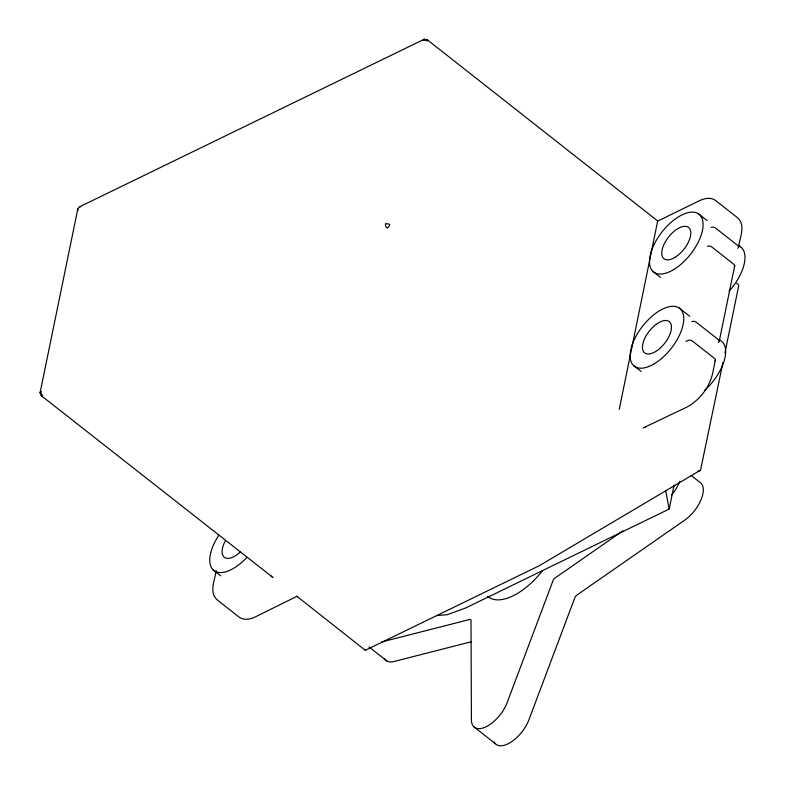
<?xml version="1.0" encoding="UTF-8"?>
<svg xmlns="http://www.w3.org/2000/svg" width="785" height="785" viewBox="0 0 785 785"><rect width="100%" height="100%" fill="white"/><g stroke="black" fill="none" stroke-linecap="round" stroke-linejoin="round"><path stroke-width="1.18" d="M619.267 409.279L657.634 221.144L699.837 200.509C704.675 198.232 710.768 197.084 715.459 200.381L737.664 217.837C746.005 225.491 739.686 237.884 738.577 246.971M40.074 392.785L77.754 209.193M216.169 570.646C215.051 579.742 208.731 592.135 217.082 599.789L239.278 617.236C243.978 620.533 250.072 619.394 254.909 617.108L297.201 596.198M674.109 485.071L669.193 509.043L465.495 608.051L447.362 614.665L436.391 615.597M715.39 359.952L712.486 374.082C709.022 388.055 699.317 400.428 686.63 407.219L643.072 427.992M719.256 341.122L734.711 265.801M722.956 362.513L700.534 470.176L539.472 565.622L365.319 650.314L296.897 596.296M724.928 352.916L738.724 285.72L738.302 284.337L736.634 283.257M365.575 649.46L365.182 649.97M645.986 426.628L645.172 427.383M622.927 530.827L555.064 577.986A3.062 1.511 -51.8 0 0 553.052 580.566L507.149 702.634A25.719 12.678 -51.8 0 1 486.121 726.743A25.719 12.678 -51.8 0 1 471.412 720.012L471.01 620.444A3.062 1.511 -51.8 0 0 469.734 619.473L381.608 641.983M700.073 470.549L698.051 471.206M79.638 206.779L424.145 39.279M686.061 341.416L688.062 340.445A3.062 1.894 11.6 0 1 692.341 341.033L714.546 358.48A3.062 1.894 11.6 0 1 714.949 360.855M657.712 220.987L427.168 39.701M471.54 641.698L393.991 661.51A25.719 12.678 -51.8 0 1 384.66 658.929M273.092 577.583L41.212 395.611M669.124 508.994L665.67 490.488M698.591 213.893L707.157 220.634M738.577 245.332L740.481 246.824M652.855 271.335L660.47 277.321M679.26 308.054L689.74 316.286M719.246 339.483L721.15 340.975A36.738 18.104 -51.8 0 1 704.822 390.224M633.524 365.486L641.139 371.472M691.075 475.396L699.602 482.098A25.719 12.678 -51.8 0 1 701.339 499.044A25.719 12.678 -51.8 0 1 684.628 520.21L576.847 595.108A3.062 1.511 -51.8 0 0 574.836 597.689L528.933 719.757A25.719 12.678 -51.8 0 1 510.937 742.159A25.719 12.678 -51.8 0 1 494.216 742.011M473.659 726.635L495.443 743.758M368.94 646.899L386.936 661.048M213.137 569.871L220.752 575.856M271.806 576.877L271.041 575.984M738.763 245.882A36.738 18.104 -51.8 0 1 729.059 291.166M240.436 551.904A19.9 9.812 -51.8 0 1 224.324 557.301A19.9 9.812 -51.8 0 1 225.521 540.531M246.657 557.635A36.738 18.104 -51.8 0 1 213.795 570.45A36.738 18.104 -51.8 0 1 218.809 535.301M711.259 227.464A3.062 1.894 11.6 0 1 715.537 228.042L737.733 245.499A3.062 1.894 11.6 0 1 737.655 248.207M707.393 246.294A3.062 1.894 11.6 0 1 711.671 246.873L733.867 264.329A3.062 1.894 11.6 0 1 734.279 266.704M691.928 321.614A3.062 1.894 11.6 0 1 696.207 322.203L718.412 339.65A3.062 1.894 11.6 0 1 718.324 342.358M80.708 206.906A3.062 1.874 64.1 0 0 78.686 207.956A3.062 1.894 11.6 0 0 78.127 210.203M542.435 570.773A53.89 26.553 -51.8 0 1 487.573 596.306M679.761 481.391A25.719 12.678 -51.8 0 1 671.675 494.903M655.622 351.543A19.9 9.812 -51.8 0 0 670.135 322.488A19.9 9.812 -51.8 0 0 645.103 337.668A19.9 9.812 -51.8 0 0 655.622 351.543M654.356 363.74A36.738 18.104 -51.8 0 0 681.36 310.095A36.738 18.104 -51.8 0 0 635.153 337.864A36.738 18.104 -51.8 0 0 654.356 363.74M674.953 257.392A19.9 9.812 -51.8 0 0 689.465 228.337A19.9 9.812 -51.8 0 0 664.424 243.517A19.9 9.812 -51.8 0 0 674.953 257.392M673.677 269.589A36.738 18.104 -51.8 0 0 700.681 215.944A36.738 18.104 -51.8 0 0 654.484 243.713A36.738 18.104 -51.8 0 0 673.677 269.589M40.997 391.558A3.062 1.894 11.6 0 0 40.908 394.256A3.062 1.511 -51.8 0 0 42.606 395.552A3.062 1.874 64.1 0 1 40.997 391.558M385.504 224.059A3.062 1.874 64.1 0 0 387.113 228.062A3.062 1.511 -51.8 0 0 389.782 224.647A3.062 1.894 11.6 0 0 385.504 224.059M425.774 39.76A3.062 1.874 64.1 0 0 423.193 40.467A3.062 1.894 11.6 0 1 427.472 41.056A3.062 1.511 -51.8 0 0 425.774 39.76"/></g></svg>
